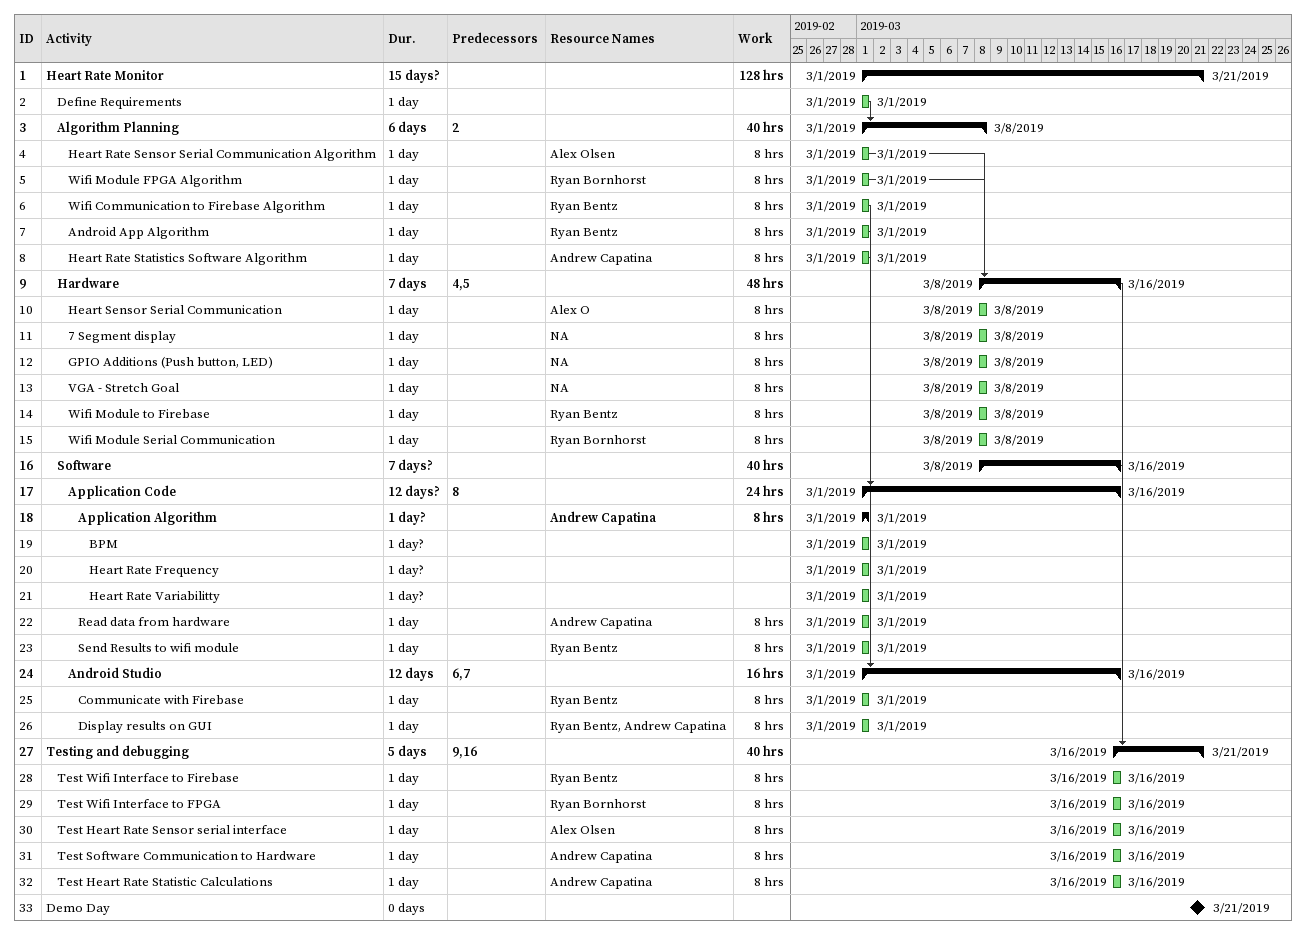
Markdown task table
| ID | Level | Task | Duration | Start | Finish | Predecessors | Resources | Work (h) |
|---|---|---|---|---|---|---|---|---|
| 1 | 1 | **Heart Rate Monitor** | 15d? | 2019-03-01 | 2019-03-21 |  |  | 128 |
| 2 | 2 | Define Requirements | 1d | 2019-03-01 | 2019-03-01 |  |  |  |
| 3 | 2 | **Algorithm Planning** | 6d | 2019-03-01 | 2019-03-08 | 2 |  | 40 |
| 4 | 3 | Heart Rate Sensor Serial Communication Algorithm | 1d | 2019-03-01 | 2019-03-01 |  | Alex Olsen | 8 |
| 5 | 3 | Wifi Module FPGA Algorithm | 1d | 2019-03-01 | 2019-03-01 |  | Ryan Bornhorst | 8 |
| 6 | 3 | Wifi Communication to Firebase Algorithm | 1d | 2019-03-01 | 2019-03-01 |  | Ryan Bentz | 8 |
| 7 | 3 | Android App Algorithm | 1d | 2019-03-01 | 2019-03-01 |  | Ryan Bentz | 8 |
| 8 | 3 | Heart Rate Statistics Software Algorithm | 1d | 2019-03-01 | 2019-03-01 |  | Andrew Capatina | 8 |
| 9 | 2 | **Hardware** | 7d | 2019-03-08 | 2019-03-16 | 4, 5 |  | 48 |
| 10 | 3 | Heart Sensor Serial Communication | 1d | 2019-03-08 | 2019-03-08 |  | Alex O | 8 |
| 11 | 3 | 7 Segment display | 1d | 2019-03-08 | 2019-03-08 |  | NA | 8 |
| 12 | 3 | GPIO Additions (Push button, LED) | 1d | 2019-03-08 | 2019-03-08 |  | NA | 8 |
| 13 | 3 | VGA - Stretch Goal | 1d | 2019-03-08 | 2019-03-08 |  | NA | 8 |
| 14 | 3 | Wifi Module to Firebase | 1d | 2019-03-08 | 2019-03-08 |  | Ryan Bentz | 8 |
| 15 | 3 | Wifi Module Serial Communication | 1d | 2019-03-08 | 2019-03-08 |  | Ryan Bornhorst | 8 |
| 16 | 2 | **Software** | 7d? | 2019-03-08 | 2019-03-16 |  |  | 40 |
| 17 | 3 | **Application Code** | 12d? | 2019-03-01 | 2019-03-16 | 8 |  | 24 |
| 18 | 4 | **Application Algorithm** | 1d? | 2019-03-01 | 2019-03-01 |  | Andrew Capatina | 8 |
| 19 | 5 | BPM | 1d? | 2019-03-01 | 2019-03-01 |  |  |  |
| 20 | 5 | Heart Rate Frequency | 1d? | 2019-03-01 | 2019-03-01 |  |  |  |
| 21 | 5 | Heart Rate Variabilitty | 1d? | 2019-03-01 | 2019-03-01 |  |  |  |
| 22 | 4 | Read data from hardware | 1d | 2019-03-01 | 2019-03-01 |  | Andrew Capatina | 8 |
| 23 | 4 | Send Results to wifi module | 1d | 2019-03-01 | 2019-03-01 |  | Ryan Bentz | 8 |
| 24 | 3 | **Android Studio** | 12d | 2019-03-01 | 2019-03-16 | 6, 7 |  | 16 |
| 25 | 4 | Communicate with Firebase | 1d | 2019-03-01 | 2019-03-01 |  | Ryan Bentz | 8 |
| 26 | 4 | Display results on GUI | 1d | 2019-03-01 | 2019-03-01 |  | Ryan Bentz, Andrew Capatina | 8 |
| 27 | 1 | **Testing and debugging** | 5d | 2019-03-16 | 2019-03-21 | 9, 16 |  | 40 |
| 28 | 2 | Test Wifi Interface to Firebase | 1d | 2019-03-16 | 2019-03-16 |  | Ryan Bentz | 8 |
| 29 | 2 | Test Wifi Interface to FPGA | 1d | 2019-03-16 | 2019-03-16 |  | Ryan Bornhorst | 8 |
| 30 | 2 | Test Heart Rate Sensor serial interface | 1d | 2019-03-16 | 2019-03-16 |  | Alex Olsen | 8 |
| 31 | 2 | Test Software Communication to Hardware | 1d | 2019-03-16 | 2019-03-16 |  | Andrew Capatina | 8 |
| 32 | 2 | Test Heart Rate Statistic Calculations | 1d | 2019-03-16 | 2019-03-16 |  | Andrew Capatina | 8 |
| 33 | 1 | Demo Day | 0d | 2019-03-21 | 2019-03-21 |  |  |  |
